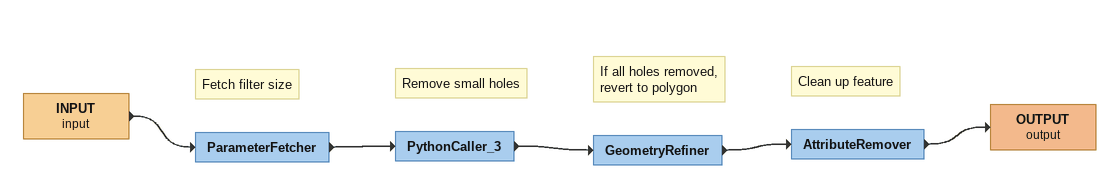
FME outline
INPUT (input)
    -> ParameterFetcher
Note: Fetch filter size
ParameterFetcher
    -> PythonCaller_3
Note: Remove small holes
PythonCaller_3
    -> GeometryRefiner
Note: If all holes removed, / revert to polygon
GeometryRefiner
    -> AttributeRemover
Note: Clean up feature
AttributeRemover
    -> OUTPUT (output)
OUTPUT (output)
